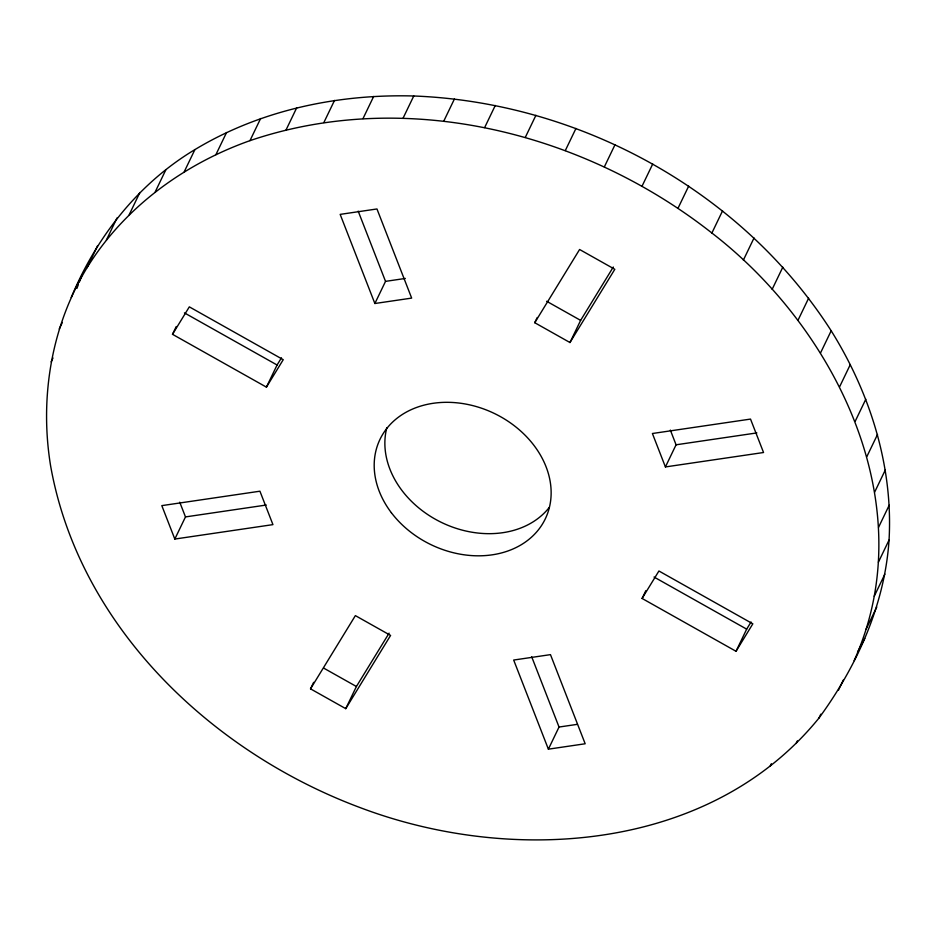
<?xml version="1.0" encoding="UTF-8"?>
<svg xmlns="http://www.w3.org/2000/svg" width="936" height="936" viewBox="0 0 936 936"><rect width="100%" height="100%" fill="white"/><g stroke="black" fill="none" stroke-linecap="round" stroke-linejoin="round"><path stroke-width="1.4" d="M854.123 660.652C923.68 506.458 837.135 329.554 711.886 233.017C584.286 132.608 406.458 87.516 249.97 140.646C183.865 164.069 124.114 207.64 87.001 267.754C51.059 326.676 39.511 398.35 50.649 466.105C79.303 626.687 211.349 752.053 360.032 807.569C512.027 865.18 710.377 851.865 818.953 718.076C856.908 666.175 884.731 604.867 889.048 540.072C893.236 466.257 870.024 393.038 831.191 330.782C741.406 190.64 579.337 102.293 413.759 95.987C337.791 93.916 260.36 110.05 194.899 149.608C138.329 183.491 96.361 237.042 71.23 297.484M76.881 288.464L78.378 284.521M79.384 281.9L81.877 275.348M87.001 267.754L97.648 245.618M59.225 328.957L62.361 322.452M106.388 240.061L117.047 217.924M51.106 361.881L52.989 357.973M129.215 214.672L139.862 192.535M155.247 191.833L165.894 169.685M184.24 171.756L194.899 149.608M215.912 154.639L226.57 132.491M249.97 140.646L260.618 118.498M172.505 334.316L189.329 306.856L283.245 359.681L266.421 387.141L172.505 334.316L176.272 326.5M286.065 129.905L296.724 107.769M323.868 122.534L334.526 100.398M363.004 118.603L373.663 96.455M174.821 539.054L161.811 505.627L259.927 491.201L272.938 524.628L174.821 539.054L185.48 516.918L179.747 502.211M266.421 387.141L277.079 365.005L281.467 357.844M403.1 118.135L413.759 95.987M443.769 121.142L454.428 98.994M374.868 303.51L340.166 214.379L376.962 208.962L411.664 298.104L374.868 303.51L385.527 281.362L358.184 211.138M484.626 127.6L495.284 105.452M525.271 137.44L535.93 115.292M565.309 150.567L575.968 128.431M310.53 688.849L355.376 615.619L390.593 635.427L345.747 708.657L310.53 688.849L313.665 682.332M604.363 166.865L615.01 144.717M345.747 708.657L356.405 686.509L389.095 633.145M534.749 322.709L579.595 249.491L614.812 269.299L569.965 342.529L534.749 322.709L537.252 317.503M642.049 186.17L652.708 164.022M569.965 342.529L580.624 320.381L613.302 267.017M678.003 208.283L688.662 186.147M711.886 233.017L722.545 210.881M743.371 260.114L754.03 237.978M665.414 466.935L652.404 433.508L750.52 419.082L763.542 452.509L665.414 466.935L676.073 444.799L670.351 430.092M548.379 749.174L513.677 660.044L550.473 654.638L585.175 743.769L548.379 749.174L559.038 727.038L531.695 656.803M772.153 289.329L782.812 267.181M642.096 598.455L658.921 570.995L752.837 623.821L736.024 651.28L642.096 598.455L645.863 590.639M797.963 320.369L808.61 298.221M820.533 352.93L831.191 330.782M839.65 386.708L850.309 364.56M736.024 651.28L746.671 629.144L751.058 621.984M855.153 421.375L865.812 399.239M866.865 456.604L877.523 434.456M874.692 492.043L885.351 469.895M878.541 527.354L889.2 505.218M770.106 766.315L771.358 763.706M878.389 562.208L889.048 540.072M796.138 743.465L797.39 740.856M874.236 596.255L884.894 574.119M818.953 718.076L820.837 714.168M866.128 629.179L876.775 607.043M838.352 690.382L843.359 679.969M857.552 652.135L864.77 638.516M385.527 281.362L405.335 278.448M185.48 516.918L266.28 505.03M676.073 444.799L756.873 432.912M559.038 727.038L577.43 724.335M546.659 301.275L580.624 320.381M184.427 312.893L277.079 365.005M654.03 577.032L746.671 629.144M323.704 668.117L356.405 686.509M549.221 507.487A91.705 72.844 25.7 0 1 440.95 522.183A91.705 72.844 25.7 0 1 386.802 427.799M391.353 512.706A91.705 72.844 25.7 0 0 543.664 521.995A91.705 72.844 25.7 0 0 453.001 402.503A91.705 72.844 25.7 0 0 391.353 512.706"/></g></svg>
